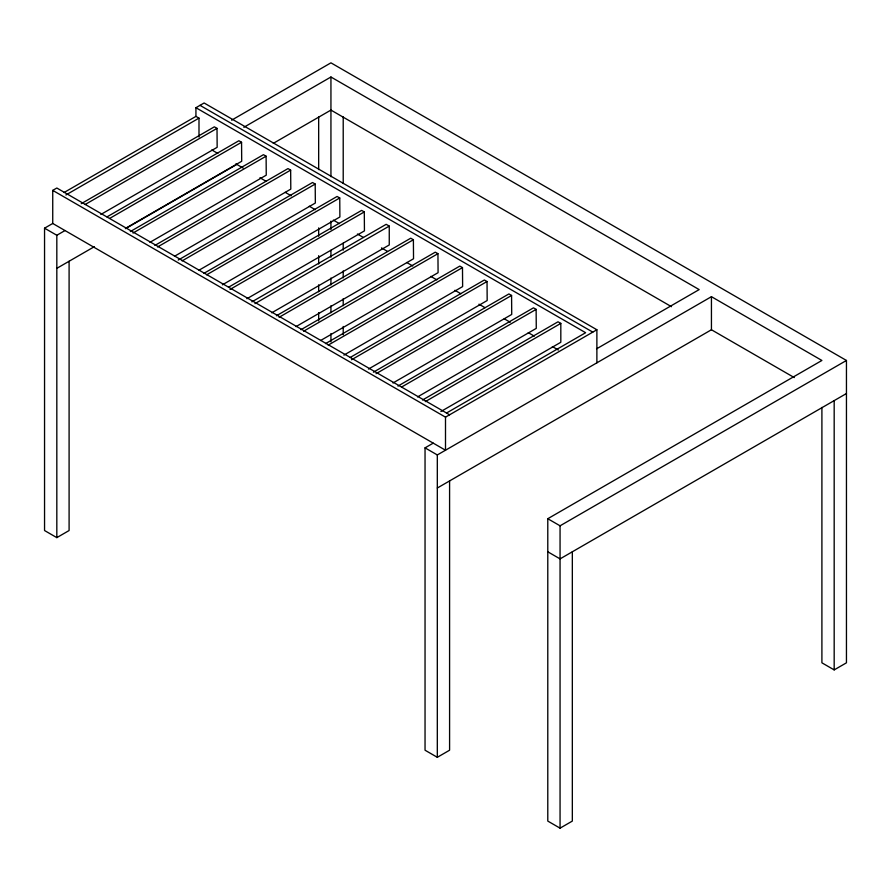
<?xml version="1.0" encoding="UTF-8"?>
<svg xmlns="http://www.w3.org/2000/svg" width="891" height="891" viewBox="0 0 891 891"><rect width="100%" height="100%" fill="white"/><g stroke="black" fill="none" stroke-linecap="round" stroke-linejoin="round"><path stroke-width="1.34" d="M52.736 190.384L445.5 417.155L445.5 450.222L52.736 223.463L52.736 190.384L56.824 188.023L449.587 414.794M64.018 192.545L195.931 116.387L195.931 107.711L204.117 102.988L596.881 329.759L596.881 362.826M65.889 194.973L198.994 118.124L198.994 137.025M81.248 203.683L214.352 126.834L217.014 128.371L217.159 147.327L100.839 214.475M85.102 204.529L217.014 128.371M69.097 261.252L69.097 530.535L56.824 537.629L44.55 530.535L44.55 228.185L52.736 223.463M231.627 120.174L330.94 62.838L846.45 360.465L846.45 662.815L834.176 669.898L821.903 662.815L821.903 407.41M44.55 228.185L56.824 235.269L65.01 230.546M243.833 127.302L330.94 77.005L699.168 289.597L596.536 348.849M106.987 216.892L238.899 140.733L241.561 142.27L241.706 161.271L125.386 228.43M109.649 218.429L241.561 142.27M56.824 268.336L94.323 246.696M125.553 228.664L237.251 164.167M273.292 143.362L330.94 110.083L671.491 306.693M130.342 231.537L263.446 154.689L266.108 156.192L266.253 175.171L149.933 242.33M132.993 233.041L266.108 156.192M154.889 245.437L287.993 168.588L290.655 170.125L290.8 189.126L174.48 256.285M157.54 246.974L290.655 170.125M178.233 260.049L312.541 182.51L315.202 184.047L315.347 203.025L199.027 270.185M182.087 260.896L315.202 184.047M203.983 273.314L337.088 196.466L339.749 197.969L339.894 216.981L222.371 284.83M206.634 274.818L339.749 197.969M228.53 287.236L361.635 210.387L364.296 211.924L364.441 230.88L246.918 298.73M229.989 289.464L364.296 211.924M251.875 301.86L386.182 224.32L389.256 226.091L389.256 244.958L271.733 312.808M254.949 303.631L389.256 226.091M276.422 315.759L410.729 238.209L413.391 239.746L413.535 258.758L296.012 326.607M279.083 317.296L413.391 239.746M300.969 329.703L435.276 252.164L437.938 253.679L438.082 272.679L320.56 340.529M303.631 331.218L437.938 253.679M325.516 343.636L459.823 266.097L462.485 267.601L462.629 286.579L343.904 355.119M328.178 345.14L462.485 267.601M350.063 357.536L484.37 279.997L487.032 281.523L487.177 300.534L368.451 369.074M351.522 359.764L487.032 281.523M373.407 372.182L508.917 293.941L511.579 295.456L511.724 314.434L392.998 382.974M376.069 373.685L511.579 295.456M397.954 386.081L533.464 307.84L536.126 309.377L536.271 328.378L417.545 396.929M401.819 386.917L536.126 309.377M422.501 400.026L558.011 321.796L560.818 323.388L560.818 342.278L440.9 411.519M425.308 401.618L560.818 323.388M446.525 413.023L585.632 332.711L195.931 107.711M445.5 417.155L596.881 329.759M449.587 480.928L449.587 750.211L437.314 757.305L425.04 750.211L425.04 447.861L433.226 443.139M425.04 447.861L437.314 454.945L711.441 296.681L821.903 360.465L547.787 518.718L547.787 821.079L560.06 828.162L572.334 821.079L572.334 551.796M437.314 488.012L711.441 329.759L794.282 377.584M547.787 518.718L560.06 525.813L846.45 360.465M846.45 393.532L560.06 558.88L547.787 551.796M195.931 116.387L198.994 118.124M200.018 105.35L592.782 332.12M211.813 149.955L217.827 153.43M235.881 163.855L243.098 168.02M259.949 177.743L265.964 181.218M285.22 192.333L291.234 195.808M309.288 206.233L315.303 209.708M333.345 220.122L339.371 223.596M357.414 234.021L363.428 237.496M381.482 247.91L387.496 251.385M406.753 262.5L412.767 265.975M430.821 276.399L436.835 279.874M454.889 290.299L460.903 293.763M478.957 304.187L484.971 307.662M504.228 318.778L510.242 322.252M528.285 332.677L534.31 336.141M552.353 346.566L558.367 350.04M834.176 400.616L834.176 669.898M711.441 296.681L711.441 329.759M560.06 525.813L560.06 828.162M437.314 454.945L437.314 757.305M343.213 116.877L343.213 183.501M343.213 243.187L343.213 250.126M343.213 270.953L343.213 277.892M343.213 298.708L343.213 305.646M343.213 326.474L343.213 334.804M330.94 77.005L330.94 176.708M330.94 221.124L330.94 229.455M330.94 250.271L330.94 257.209M330.94 278.037L330.94 284.975M330.94 305.791L330.94 312.741M330.94 333.557L330.94 341.888M318.666 116.877L318.666 169.624M318.666 227.918L318.666 236.249M318.666 255.684L318.666 264.003M318.666 284.83L318.666 291.769M318.666 312.585L318.666 320.916M56.824 235.269L56.824 537.629"/></g></svg>
